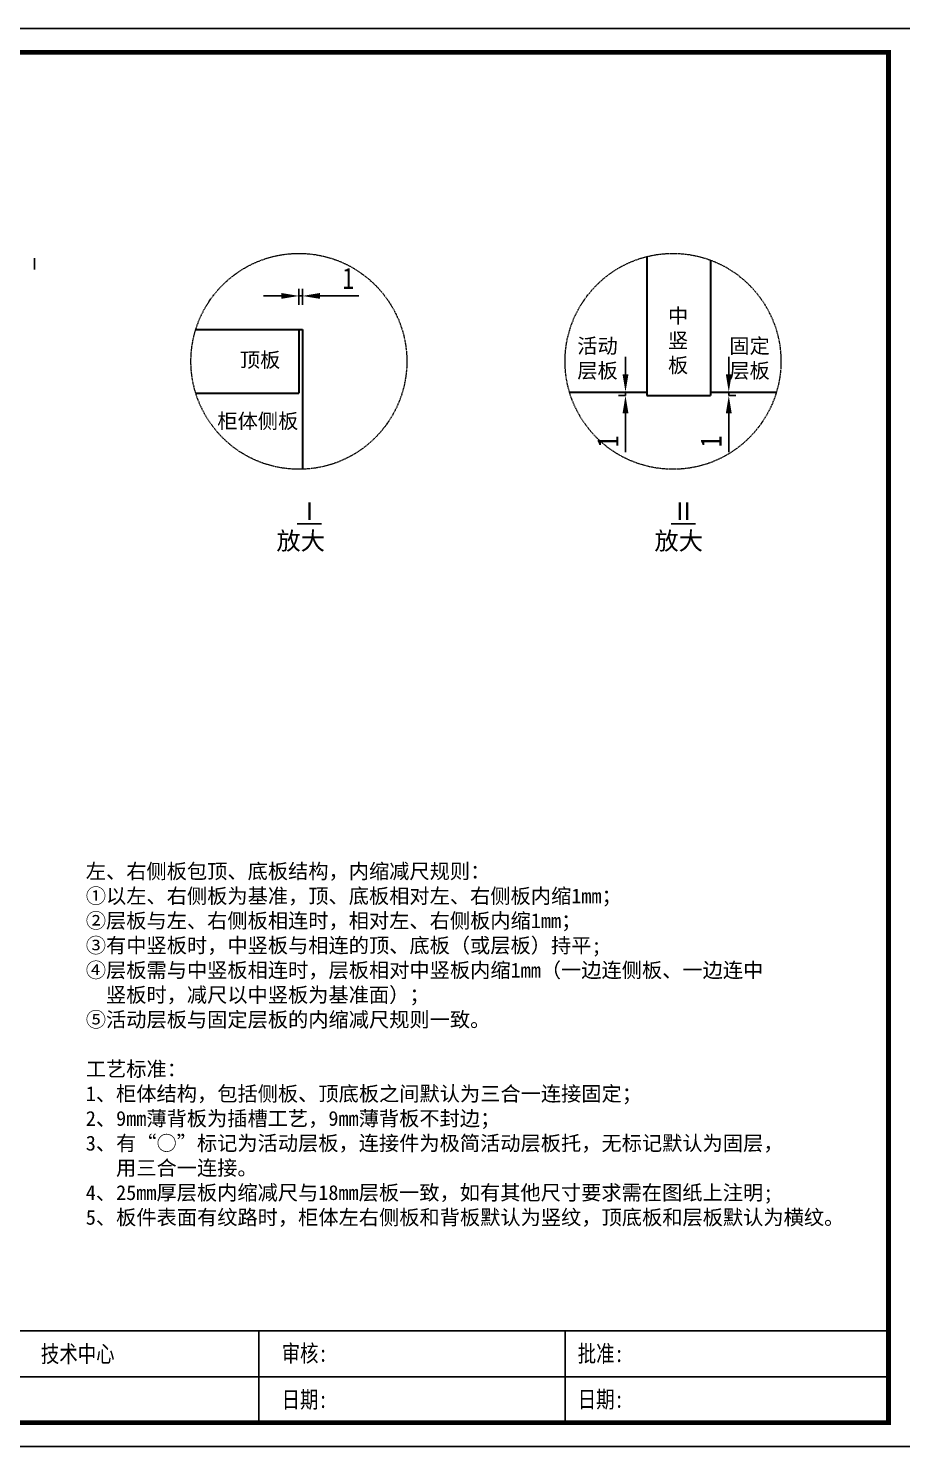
# Model space of a CAD drawing. Header units: millimetres. Extents: x 0 to 1097966, y -63096 to 223085.
# Drawn here: x 338302.3 to 338549.2, y -53928.6 to -53527.7 of the extents above; entities that cross this region are included whole.
import ezdxf

# ---------------------------------------------------------------- set-up
doc = ezdxf.new("R2010")
doc.units = ezdxf.units.MM
doc.linetypes.add('DASH', pattern=[0.35, 0.25, -0.1])
doc.layers.add('DZ-文字说明', color=1, linetype='Continuous')
doc.styles.add('DZ-宋体2.5', font='', dxfattribs={"width": 0.8, "height": 2.5})
doc.styles.add('TEXT', font='', dxfattribs={"width": 0.8})
doc.styles.add('宋体', font='')
doc.styles.get('DZ-宋体2.5').set_extended_font_data('SimSun')
doc.styles.get('TEXT').set_extended_font_data('SimSun')
doc.styles.get('宋体').set_extended_font_data('SimSun')
doc.dimstyles.new('副本 (2) (2) ISO-25', dxfattribs={"dimtxt": 18, "dimasz": 13, "dimexe": 6, "dimexo": 12, "dimgap": 6, "dimtad": 1, "dimtxsty": 'TEXT', "dimcen": 2.5, "dimclrd": 5, "dimclre": 5, "dimclrt": 5, "dimadec": 0, "dimazin": 0, "dimtfac": 1, "dimtmove": 0, "dimatfit": 3, "dimldrblk": 'BOXFILLED', "dimfxl": 1.25, "dimarcsym": 0})

# ---------------------------------------------------------------- blocks, each defined once
blk = doc.blocks.new('*D338')
at = {"color": 5, "lineweight": -2, "transparency": 16777216}
for p, q in [((338378.78, -53605.8), (338378.78, -53601.31)), ((338379.78, -53605.8), (338379.78, -53601.31)), ((338373.78, -53603.31), (338368.78, -53603.31)), ((338378.78, -53603.31), (338379.78, -53603.31)), ((338384.78, -53603.31), (338395.73, -53603.31))]:
    blk.add_line(p, q, dxfattribs=at)
at = {"color": 5, "transparency": 16777216}
for points in [[(338373.78, -53602.47), (338373.78, -53604.14), (338378.78, -53603.31)], [(338384.78, -53602.47), (338384.78, -53604.14), (338379.78, -53603.31)]]:
    blk.add_solid(points, dxfattribs=at)
at = {"layer": 'Defpoints', "color": 0, "transparency": 16777216}
for p in [(338379.78, -53603.31), (338378.78, -53612.8), (338379.78, -53612.8)]:
    blk.add_point(p, dxfattribs=at)
at = {"color": 5, "transparency": 16777216, "insert": (338392.76, -53598.31), "char_height": 6, "attachment_point": 5, "style": 'TEXT'}
blk.add_mtext('1', dxfattribs=at)
blk = doc.blocks.new('_BoxFilled')
at = {"color": 0, "linetype": 'ByBlock', "lineweight": -2}
blk.add_line((-0.5, 0), (-1, 0), dxfattribs=at)
at = {"color": 0, "linetype": 'ByBlock'}
blk.add_solid([(-0.5, 0.5), (0.5, 0.5), (-0.5, -0.5), (0.5, -0.5)], dxfattribs=at)
blk = doc.blocks.new('*D339')
at = {"color": 5, "lineweight": -2, "transparency": 16777216}
for p, q in [((338471.11, -53625.48), (338471.11, -53620.48)), ((338471.11, -53630.48), (338469.11, -53630.48)), ((338471.11, -53630.48), (338471.11, -53631.48)), ((338471.11, -53631.48), (338469.11, -53631.48)), ((338471.11, -53636.48), (338471.11, -53647.43))]:
    blk.add_line(p, q, dxfattribs=at)
at = {"color": 5, "transparency": 16777216}
for points in [[(338470.28, -53625.48), (338471.95, -53625.48), (338471.11, -53630.48)], [(338470.28, -53636.48), (338471.95, -53636.48), (338471.11, -53631.48)]]:
    blk.add_solid(points, dxfattribs=at)
at = {"layer": 'Defpoints', "color": 0, "transparency": 16777216}
for p in [(338477.19, -53630.48), (338471.11, -53631.48), (338477.19, -53631.48)]:
    blk.add_point(p, dxfattribs=at)
at = {"color": 5, "transparency": 16777216, "insert": (338466.11, -53644.46), "char_height": 6, "attachment_point": 5, "rotation": 90, "style": 'TEXT'}
blk.add_mtext('1', dxfattribs=at)
blk = doc.blocks.new('*D340')
at = {"color": 5, "lineweight": -2, "transparency": 16777216}
for p, q in [((338500.31, -53625.48), (338500.31, -53620.48)), ((338500.31, -53630.48), (338502.31, -53630.48)), ((338500.31, -53630.48), (338500.31, -53631.48)), ((338500.31, -53631.48), (338502.31, -53631.48)), ((338500.31, -53636.48), (338500.31, -53647.43))]:
    blk.add_line(p, q, dxfattribs=at)
at = {"color": 5, "transparency": 16777216}
for points in [[(338499.48, -53625.48), (338501.15, -53625.48), (338500.31, -53630.48)], [(338499.48, -53636.48), (338501.15, -53636.48), (338500.31, -53631.48)]]:
    blk.add_solid(points, dxfattribs=at)
at = {"layer": 'Defpoints', "color": 0, "transparency": 16777216}
for p in [(338495.19, -53630.48), (338495.19, -53631.48), (338500.31, -53631.48)]:
    blk.add_point(p, dxfattribs=at)
at = {"color": 5, "transparency": 16777216, "insert": (338495.31, -53644.46), "char_height": 6, "attachment_point": 5, "rotation": 90, "style": 'TEXT'}
blk.add_mtext('1', dxfattribs=at)

msp = doc.modelspace()

# ---------------------------------------------------------------- linework, layer by layer
at = {"lineweight": 30}
for p, q in [((338477.186, -53592.182), (338477.186, -53631.482)), ((338495.186, -53593.201), (338495.186, -53631.482)), ((338349.622, -53612.802), (338379.784, -53612.802)), ((338378.784, -53612.802), (338378.784, -53630.802)), ((338379.784, -53612.802), (338379.784, -53652.305)), ((338349.622, -53630.802), (338378.784, -53630.802)), ((338455.279, -53630.482), (338477.186, -53630.482)), ((338495.186, -53630.482), (338513.796, -53630.482)), ((338477.186, -53631.482), (338495.186, -53631.482))]:
    msp.add_line(p, q, dxfattribs=at)
msp.add_lwpolyline([(337985.218, -53928.615), (338552.218, -53928.615), (338552.218, -53527.665), (337985.218, -53527.665)], close=True)
at = {"const_width": 1.35}
msp.add_lwpolyline([(337991.968, -53921.865), (338545.468, -53921.865), (338545.468, -53534.415), (337991.968, -53534.415)], close=True, dxfattribs=at)
at = {"color": 251, "linetype": 'DASH', "lineweight": 13, "true_color": 0x636466}
for centre in [(338378.784, -53621.802), (338484.537, -53621.802)]:
    msp.add_circle(centre, 30.519, dxfattribs=at)
at = {"layer": 'DZ-文字说明', "color": 7}
for p, q in [((338367.469, -53921.865), (338367.469, -53895.888)), ((338454.049, -53921.865), (338454.049, -53895.888)), ((338081.299, -53908.877), (338545.468, -53908.877))]:
    msp.add_line(p, q, dxfattribs=at)
msp.add_lwpolyline([(337991.968, -53895.888), (338545.468, -53895.888), (338545.468, -53921.865), (337991.968, -53921.865)], close=True, dxfattribs=at)

# ---------------------------------------------------------------- texts
at = {"style": 'DZ-宋体2.5', "width": 0.8}
for s, p in [('审核:', (338373.904, -53904.623)), ('批准:', (338457.6, -53904.702)), ('日期:', (338373.904, -53917.683)), ('日期:', (338457.6, -53917.627))]:
    msp.add_text(s, height=4.7732, dxfattribs=at).set_placement(p)
at = {"color": 251, "linetype": 'DASH', "lineweight": 13, "true_color": 0x636466, "insert": (338301.737, -53594.22), "char_height": 3.3539, "width": 4.17765, "attachment_point": 4, "style": '宋体'}
msp.add_mtext('{\\C256;Ⅰ}', dxfattribs=at)
at = {"color": 252, "true_color": 0x939598, "width": 31.34167, "attachment_point": 4, "style": '宋体'}
for s, insert, char_height in [('中\\P竖\\P板', (338483.133, -53616.135), 4.192), ('活动\\P层板', (338457.479, -53621.179), 4.1923), ('固定\\P层板', (338500.465, -53621.179), 4.1923), ('顶板', (338362.094, -53621.617), 4.1923), ('柜体侧板', (338355.728, -53638.908), 4.1923)]:
    msp.add_mtext(s, dxfattribs=dict(at, insert=insert, char_height=char_height))
at = {"color": 4, "char_height": 5.03079, "width": 18.6579, "attachment_point": 4, "style": '宋体'}
for s, insert in [('\\pi8.35074;{\\L\\C256;Ⅰ\\P\\pi2.48149;\\l放大}', (338369.955, -53668.652)), ('\\pi7.24676;{\\L\\C256;Ⅱ\\P\\pi2.48149;\\l放大}', (338476.816, -53668.652))]:
    msp.add_mtext(s, dxfattribs=dict(at, insert=insert))
at = {"insert": (338318.536, -53815.172), "char_height": 4.19232, "width": 258.13231, "attachment_point": 4, "style": '宋体'}
msp.add_mtext('左、右侧板包顶、底板结构，内缩减尺规则：\\P①以左、右侧板为基准，顶、底板相对左、右侧板内缩1mm；{\\H1.61389x; }\\P②层板与左、右侧板相连时，相对左、右侧板内缩1mm；{\\H1.42037x; }\\P③有中竖板时，中竖板与相连的顶、底板（或层板）持平;{\\H1.48488x; }\\P④层板需与中竖板相连时，层板相对中竖板内缩1mm（一边连侧板、一边连中{\\H1.46337x; }\\P  竖板时，减尺以中竖板为基准面）；{\\H1.44276x; }\\P⑤活动层板与固定层板的内缩减尺规则一致。{\\H1.46352x; }\\P{\\H1.27605x; }\\P工艺标准：{\\H1.41354x; }\\P1、柜体结构，包括侧板、顶底板之间默认为三合一连接固定；{\\H1.45382x; }\\P2、9mm薄背板为插槽工艺，9mm薄背板不封边；{\\H1.44039x; }\\P3、有“○”标记为活动层板，连接件为极简活动层板托，无标记默认为固层，{\\H1.44487x; }\\P   用三合一连接。\\P4、25mm厚层板内缩减尺与18mm层板一致，如有其他尺寸要求需在图纸上注明;\\P5、板件表面有纹路时，柜体左右侧板和背板默认为竖纹，顶底板和层板默认为横纹。', dxfattribs=at)
at = {"color": 2, "style": 'DZ-宋体2.5', "width": 0.8}
msp.add_attdef('技术中心', (338305.834, -53904.782), '', height=4.773, dxfattribs=at)

# ---------------------------------------------------------------- dimensions: what is measured, and where the dimension line sits
dim = msp.add_linear_dim(base=(338379.784, -53603.307), p1=(338378.784, -53612.802), p2=(338379.784, -53612.802), dimstyle='副本 (2) (2) ISO-25', override={"dimtxt": 6, "dimasz": 5, "dimexe": 2, "dimexo": 7, "dimgap": 2, "dimfxl": 30, "dimfxlon": 1})
dim.commit()
dim.dimension.update_dxf_attribs({"geometry": '*D338', "text_midpoint": (338392.757, -53598.307)})
for base, p1, p2, picture, middle in [((338471.114, -53631.482), (338477.186, -53630.482), (338477.186, -53631.482), '*D339', (338466.114, -53644.455)), ((338500.315, -53631.482), (338495.186, -53630.482), (338495.186, -53631.482), '*D340', (338495.315, -53644.455))]:
    dim = msp.add_linear_dim(base=base, p1=p1, p2=p2, angle=90, dimstyle='副本 (2) (2) ISO-25', override={"dimtxt": 6, "dimasz": 5, "dimexe": 2, "dimexo": 7, "dimgap": 2, "dimfxl": 30, "dimfxlon": 1})
    dim.commit()
    dim.dimension.update_dxf_attribs({"geometry": picture, "text_midpoint": middle})

doc.saveas('drawing.dxf')
